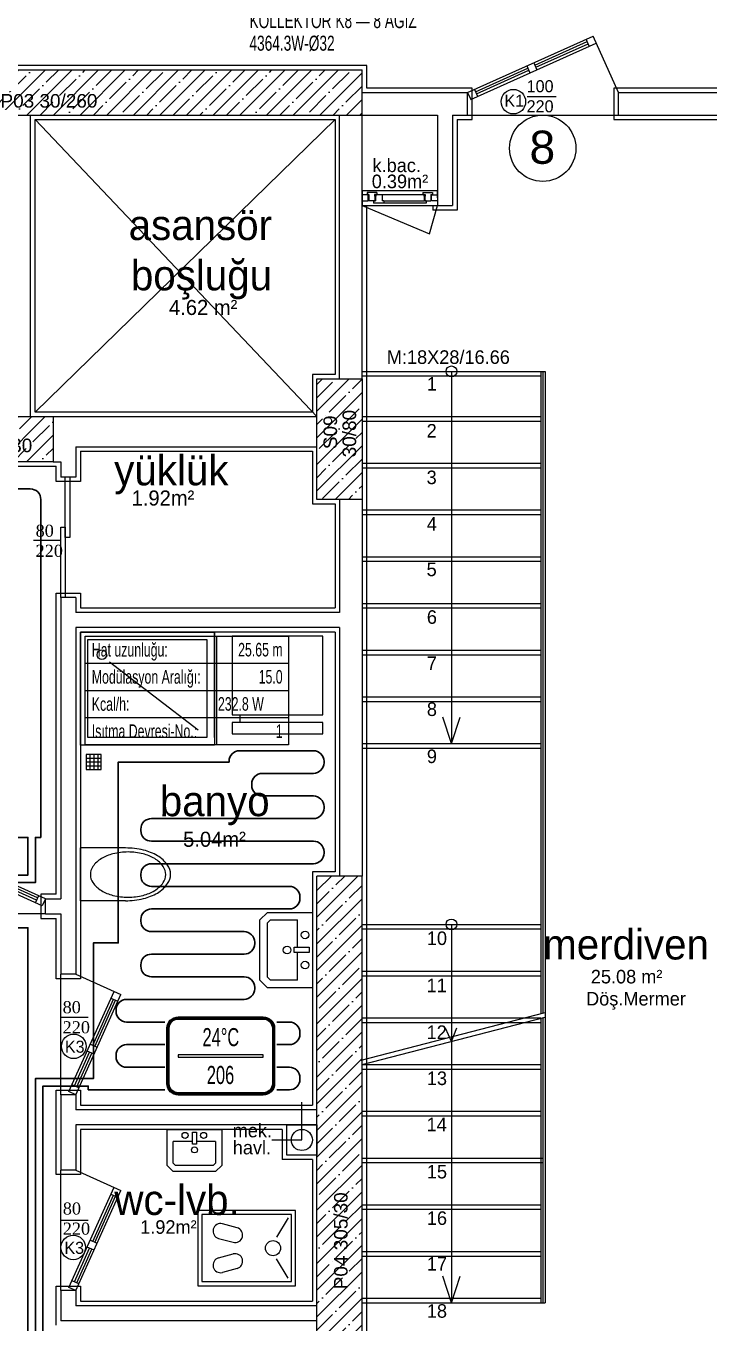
# Model space of a CAD drawing. Header units: centimetres. Extents: x 275281 to 287704, y -444050 to -441150.
# Drawn here: x 280067 to 280520, y -442857 to -441997 of the extents above; entities that cross this region are included whole.
import ezdxf
from ezdxf.enums import TextEntityAlignment as Align

# ---------------------------------------------------------------- set-up
doc = ezdxf.new("R2010")
doc.units = ezdxf.units.CM
for name, color, linetype in [('MKDU0', 50, 'CONTINUOUS'), ('ROTAS-ISITMA-CAP', 41, 'Continuous'), ('ROTAS-ISITMA-ETIKET', 2, 'Continuous'), ('ROTAS-ISITMA-MAHAL-ETIKET', 2, 'Continuous')]:
    doc.layers.add(name, color=color, linetype=linetype)
doc.layers.add('ROTAS-ISITMA-PEX', color=1, linetype='Continuous', lineweight=30)
doc.styles.add('arial_1_18', font='arial.ttf', dxfattribs={"height": 0.2})
doc.styles.add('ROTAS-YAZI', font='arial.ttf')
pattern_1 = [(45, (257949.839, -437638.89), (-8.838835, 8.838835), []), (45, (257958.678, -437638.89), (-8.838835, 8.838835), [15.625, -3.125, 0, -3.125])]

# ---------------------------------------------------------------- blocks, each defined once
blk = doc.blocks.new('ROTAS-YI-MAHAL')
at = {"color": 2, "extrusion": (0, 0, -1)}
for points in [[(35.71, -18.44), (35.71, 18.44, 0.414214), (28.21, 25.94), (-28.21, 25.94, 0.414214), (-35.71, 18.44), (-35.71, -18.44, 0.414214), (-28.21, -25.94), (28.21, -25.94, 0.414214)], [(34.21, -18.44), (34.21, 18.44, 0.414214), (28.21, 24.44), (-28.21, 24.44, 0.414214), (-34.21, 18.44), (-34.21, -18.44, 0.414214), (-28.21, -24.44), (28.21, -24.44, 0.414214)]]:
    blk.add_lwpolyline(points, format="xyb", close=True, dxfattribs=at)
at = {"color": 4, "extrusion": (0, 0, -1)}
for points in [[(35.21, -18.44), (35.21, 18.44, 0.414214), (28.21, 25.44), (-28.21, 25.44, 0.414214), (-35.21, 18.44), (-35.21, -18.44, 0.414214), (-28.21, -25.44), (28.21, -25.44, 0.414214)], [(34.71, -18.44), (34.71, 18.44, 0.414214), (28.21, 24.94), (-28.21, 24.94, 0.414214), (-34.71, 18.44), (-34.71, -18.44, 0.414214), (-28.21, -24.94), (28.21, -24.94, 0.414214)]]:
    blk.add_lwpolyline(points, format="xyb", close=True, dxfattribs=at)
at = {"color": 2, "extrusion": (0, 0, -1)}
blk.add_lwpolyline([(28.21, -0.75), (-28.21, -0.75), (-28.21, 0.75), (28.21, 0.75)], close=True, dxfattribs=at)
at = {"color": 4, "style": 'ROTAS-YAZI', "width": 0.65}
blk.add_attdef('DERECE', (-12.12, 6.47), '', height=12, dxfattribs=at)
at = {"color": 2, "style": 'ROTAS-YAZI', "width": 0.65, "flags": 1}
for tag in ['ALAN', 'MAHAL']:
    blk.add_attdef(tag, (0, 0), '', height=5, dxfattribs=at)
at = {"color": 1, "style": 'ROTAS-YAZI', "width": 0.65}
blk.add_attdef('NO', (-9.26, -18.64), '', height=12, dxfattribs=at)
blk = doc.blocks.new('ROTAS-YI-ETIKET')
at = {"color": 2}
for p, q in [((96.87, 0), (96.87, -80)), ((0, -20), (150, -20)), ((0, -40), (150, -40)), ((0, -60), (150, -60))]:
    blk.add_line(p, q, dxfattribs=at)
at = {"color": 2, "extrusion": (0, 0, -1)}
blk.add_lwpolyline([(-150, 0), (-150, -80), (0, -80), (0, 0)], close=True, dxfattribs=at)
at = {"color": 2, "style": 'ROTAS-YAZI', "width": 0.65}
for s, p in [('Hat uzunluğu:', (5, -10)), ('Modülasyon Aralığı:', (5, -30)), ('Kcal/h:', (5, -50)), ('Isıtma Devresi-No.:', (5, -70))]:
    blk.add_text(s, height=10, dxfattribs=at).set_placement(p, align=Align.MIDDLE_LEFT)
at = {"color": 2, "style": 'ROTAS-YAZI', "width": 0.65, "flags": 1}
for tag in ['ALAN', 'NO', 'DERECE', 'BORU', 'MAHAL']:
    blk.add_attdef(tag, (0, 0), '', height=5, dxfattribs=at)
at = {"color": 2, "style": 'ROTAS-YAZI', "width": 0.65}
for tag, p in [('UZ', (145.7, -14.93)), ('AR', (145.7, -34.94)), ('NO1', (145.7, -75.02))]:
    blk.add_attdef(tag, text='', height=10, dxfattribs=at).set_placement(p, align=Align.RIGHT)
blk.add_attdef('YER', (98.01, -54.93), '', height=10, dxfattribs=at)

msp = doc.modelspace()

# ---------------------------------------------------------------- hatches: boundary and pattern name
at = {"layer": 'MKDU0', "ltscale": 0.03}
h = msp.add_hatch(dxfattribs=at)
h.set_pattern_fill('ANSI35', color=8, scale=50, style=0)
h.set_pattern_definition(pattern_1)
h.paths.add_polyline_path([(280289.7, -442025.76), (280029.7, -442025.76), (280029.7, -442055.76), (280289.7, -442055.76)])
h.paths.add_polyline_path([(280047.37, -442053.25), (280116.35, -442053.25), (280116.35, -442039.28), (280047.37, -442039.28)], flags=24)
h = msp.add_hatch(dxfattribs=at)
h.set_pattern_fill('ANSI35', color=8, scale=50, style=0)
h.set_pattern_definition(pattern_1)
h.paths.add_polyline_path([(280289.7, -442230.76), (280259.7, -442230.76), (280259.7, -442310.76), (280289.7, -442310.76)])
h.paths.add_polyline_path([(280288.18, -442285.14), (280288.18, -442249.02), (280274.21, -442249.02), (280274.21, -442285.14)], flags=24)
h.paths.add_polyline_path([(280275.52, -442279.73), (280275.52, -442252.7), (280261.56, -442252.7), (280261.56, -442279.73)], flags=24)
h = msp.add_hatch(dxfattribs=at)
h.set_pattern_fill('ANSI35', color=8, scale=50, style=0)
h.set_pattern_definition(pattern_1)
h.paths.add_polyline_path([(280084.7, -442255.76), (280024.7, -442255.76), (280024.7, -442285.76), (280084.7, -442285.76)])
h.paths.add_polyline_path([(280037, -442281.91), (280073.12, -442281.91), (280073.12, -442267.94), (280037, -442267.94)], flags=24)
h.paths.add_polyline_path([(280039.4, -442270.89), (280066.42, -442270.89), (280066.42, -442256.93), (280039.4, -442256.93)], flags=24)
h = msp.add_hatch(dxfattribs=at)
h.set_pattern_fill('ANSI35', color=8, scale=50, style=0)
h.set_pattern_definition(pattern_1)
h.paths.add_polyline_path([(280289.7, -442560.76), (280259.7, -442560.76), (280259.7, -442865.76), (280289.7, -442865.76)])
h.paths.add_polyline_path([(280282.51, -442837.16), (280282.51, -442768.19), (280268.54, -442768.19), (280268.54, -442837.16)], flags=24)

# ---------------------------------------------------------------- linework, layer by layer
at = {"layer": 'MKDU0', "color": 8, "ltscale": 0.03}
for p, q in [((280359.7, -442040.76), (280442.9, -442003.38)), ((280361.75, -442045.32), (280444.95, -442007.94)), ((280404.25, -442022.53), (280439.01, -442006.91)), ((280404.9, -442023.97), (280439.66, -442008.35)), ((280440.39, -442009.99), (280438.34, -442005.43)), ((280459.7, -442040.76), (280442.9, -442003.38)), ((280092.7, -442022.76), (280047.7, -442022.76)), ((280256.7, -442022.76), (280092.7, -442022.76)), ((280292.7, -442022.76), (280256.7, -442022.76)), ((280292.7, -442037.76), (280292.7, -442022.76)), ((280364.93, -442040.2), (280399.69, -442024.58)), ((280365.58, -442041.64), (280400.34, -442026.02)), ((280399.02, -442023.1), (280401.07, -442027.66)), ((280403.58, -442021.05), (280405.63, -442025.61)), ((280289.7, -442040.76), (280359.7, -442040.76)), ((280362.7, -442037.76), (280292.7, -442037.76)), ((280359.7, -442055.76), (280359.7, -442040.76)), ((280359.7, -442040.76), (280361.75, -442045.32)), ((280362.7, -442058.76), (280362.7, -442037.76)), ((280364.26, -442038.71), (280366.31, -442043.28)), ((280418.44, -442043.56), (280399.12, -442043.56)), ((280526.7, -442037.76), (280456.7, -442037.76)), ((280456.7, -442037.76), (280456.7, -442058.76)), ((280459.7, -442040.76), (280529.7, -442040.76)), ((280459.7, -442055.76), (280459.7, -442040.76)), ((280069.7, -442255.76), (280069.7, -442055.76)), ((280072.7, -442252.76), (280072.7, -442058.76)), ((280072.7, -442058.76), (280089.7, -442058.76)), ((280072.7, -442058.76), (280259.7, -442255.76)), ((280072.7, -442252.76), (280271.7, -442058.76)), ((280089.7, -442058.76), (280259.7, -442058.76)), ((280259.7, -442058.76), (280271.7, -442058.76)), ((280271.7, -442058.76), (280271.7, -442227.76)), ((280274.7, -442230.76), (280274.7, -442055.76)), ((280289.7, -442055.76), (280339.7, -442055.76)), ((280289.7, -442230.76), (280289.7, -442055.76)), ((280339.7, -442055.73), (280339.7, -442115.73)), ((280349.7, -442055.76), (280359.7, -442055.76)), ((280349.7, -442055.76), (280349.7, -442115.73)), ((280352.7, -442058.76), (280362.7, -442058.76)), ((280352.7, -442058.76), (280352.7, -442118.73)), ((280359.7, -442055.76), (280459.7, -442055.76)), ((280456.7, -442058.76), (280531.7, -442058.76)), ((280459.7, -442055.76), (280529.7, -442055.76)), ((280289.7, -442105.73), (280339.7, -442105.73)), ((280289.7, -442105.73), (280289.7, -442115.73)), ((280293.7, -442108.73), (280289.7, -442108.73)), ((280289.7, -442108.73), (280289.7, -442112.73)), ((280289.7, -442112.73), (280293.7, -442112.73)), ((280293, -442107.13), (280293, -442108.53)), ((280299.4, -442107.13), (280293, -442107.13)), ((280294.2, -442108.53), (280293, -442108.53)), ((280293.7, -442112.73), (280293.7, -442108.73)), ((280294.2, -442108.53), (280294.2, -442112.73)), ((280298.2, -442112.73), (280294.2, -442112.73)), ((280297.3, -442112.73), (280298.5, -442112.73)), ((280297.3, -442112.73), (280297.3, -442114.13)), ((280297.9, -442108.53), (280297.9, -442109.53)), ((280299.4, -442108.53), (280297.9, -442108.53)), ((280298.2, -442109.53), (280297.9, -442109.53)), ((280298.2, -442109.53), (280298.2, -442112.73)), ((280298.5, -442108.53), (280302.9, -442108.53)), ((280298.5, -442108.53), (280298.5, -442109.03)), ((280298.8, -442109.03), (280298.5, -442109.03)), ((280298.8, -442109.53), (280298.5, -442109.53)), ((280298.5, -442109.53), (280298.5, -442112.73)), ((280298.8, -442109.03), (280298.8, -442109.53)), ((280299.4, -442107.13), (280299.4, -442108.53)), ((280302.9, -442108.53), (280302.9, -442112.73)), ((280302.9, -442108.53), (280331.48, -442108.53)), ((280304.1, -442112.73), (280302.9, -442112.73)), ((280304.1, -442112.73), (280330.88, -442112.73)), ((280304.1, -442112.73), (280304.1, -442114.13)), ((280329.98, -442107.13), (280329.98, -442108.53)), ((280329.98, -442107.13), (280336.38, -442107.13)), ((280329.98, -442108.53), (280331.48, -442108.53)), ((280330.58, -442109.03), (280330.88, -442109.03)), ((280330.58, -442109.03), (280330.58, -442109.53)), ((280330.58, -442109.53), (280330.88, -442109.53)), ((280330.88, -442108.53), (280330.88, -442109.03)), ((280330.88, -442109.53), (280330.88, -442112.73)), ((280332.08, -442112.73), (280330.88, -442112.73)), ((280331.18, -442109.53), (280331.18, -442112.73)), ((280331.18, -442109.53), (280331.48, -442109.53)), ((280331.18, -442112.73), (280335.18, -442112.73)), ((280331.48, -442108.53), (280331.48, -442109.53)), ((280332.08, -442112.73), (280332.08, -442114.13)), ((280335.18, -442108.53), (280335.18, -442112.73)), ((280335.18, -442108.53), (280336.38, -442108.53)), ((280335.7, -442108.73), (280339.7, -442108.73)), ((280335.7, -442112.73), (280335.7, -442108.73)), ((280339.7, -442112.73), (280335.7, -442112.73)), ((280336.38, -442107.13), (280336.38, -442108.53)), ((280339.7, -442108.73), (280339.7, -442105.73)), ((280339.7, -442108.73), (280339.7, -442112.73)), ((280339.7, -442110.73), (280339.7, -442108.73)), ((280339.7, -442108.73), (280339.7, -442115.73)), ((280289.7, -442115.73), (280339.7, -442115.73)), ((280289.7, -442115.73), (280334.42, -442134.53)), ((280292.7, -442230.76), (280292.7, -442115.73)), ((280304.1, -442114.13), (280297.3, -442114.13)), ((280332.08, -442114.13), (280304.1, -442114.13)), ((280334.42, -442134.53), (280339.7, -442115.73)), ((280336.49, -442115.73), (280336.49, -442118.73)), ((280352.7, -442118.73), (280336.49, -442118.73)), ((280339.7, -442115.73), (280349.7, -442115.73)), ((280271.7, -442227.76), (280256.7, -442227.76)), ((280256.7, -442227.76), (280256.7, -442252.76)), ((280289.7, -442225.76), (280408.2, -442225.76)), ((280289.7, -442228.76), (280408.2, -442228.76)), ((280292.7, -442310.76), (280292.7, -442230.76)), ((280348.95, -442225.76), (280348.95, -442472.76)), ((280408.2, -442225.76), (280408.2, -442651.93)), ((280408.2, -442225.76), (280411.2, -442225.76)), ((280409.7, -442225.76), (280409.7, -442651.54)), ((280411.2, -442225.76), (280411.2, -442654.25)), ((280069.7, -442255.76), (280259.7, -442255.76)), ((280256.7, -442252.76), (280072.7, -442252.76)), ((280289.7, -442255.76), (280408.2, -442255.76)), ((280289.7, -442258.76), (280408.2, -442258.76)), ((280099.7, -442275.76), (280259.7, -442275.76)), ((280099.7, -442275.76), (280099.7, -442295.9)), ((280102.7, -442278.76), (280256.7, -442278.76)), ((280102.7, -442278.76), (280102.7, -442298.9)), ((280256.7, -442278.76), (280256.7, -442313.76)), ((280021.7, -442288.76), (280077.7, -442288.76)), ((280077.7, -442288.76), (280086.7, -442288.76)), ((280084.7, -442285.76), (280089.7, -442285.76)), ((280086.7, -442298.9), (280086.7, -442288.76)), ((280089.7, -442285.76), (280089.7, -442295.9)), ((280289.7, -442286.76), (280408.2, -442286.76)), ((280289.7, -442289.76), (280408.2, -442289.76)), ((280102.7, -442298.9), (280086.7, -442298.9)), ((280099.7, -442295.9), (280089.7, -442295.9)), ((280092.7, -442336.05), (280092.7, -442296.05)), ((280095.7, -442296.05), (280095.7, -442336.05)), ((280274.7, -442310.76), (280274.7, -442385.76)), ((280289.7, -442310.76), (280289.7, -442560.76)), ((280292.7, -442525.76), (280292.7, -442310.76)), ((280256.7, -442313.76), (280271.7, -442313.76)), ((280271.7, -442313.76), (280271.7, -442382.76)), ((280289.7, -442317.76), (280408.2, -442317.76)), ((280289.7, -442320.76), (280408.2, -442320.76)), ((280089.7, -442375.9), (280089.7, -442329.08)), ((280089.7, -442329.08), (280092.7, -442329.08)), ((280092.7, -442329.08), (280092.7, -442375.9)), ((280095.7, -442336.05), (280092.7, -442336.05)), ((280089.7, -442338.06), (280071.59, -442338.06)), ((280289.7, -442348.76), (280408.2, -442348.76)), ((280289.7, -442351.76), (280408.2, -442351.76)), ((280086.7, -442572.76), (280086.7, -442372.9)), ((280086.7, -442372.9), (280102.7, -442372.9)), ((280089.7, -442375.9), (280089.7, -442575.76)), ((280099.7, -442375.9), (280089.7, -442375.9)), ((280092.7, -442375.9), (280089.7, -442375.9)), ((280099.7, -442375.9), (280099.7, -442385.76)), ((280102.7, -442372.9), (280102.7, -442382.76)), ((280274.7, -442385.76), (280099.7, -442385.76)), ((280102.7, -442382.76), (280271.7, -442382.76)), ((280289.7, -442379.76), (280408.2, -442379.76)), ((280289.7, -442382.76), (280408.2, -442382.76)), ((280274.7, -442395.76), (280099.7, -442395.76)), ((280099.7, -442395.76), (280099.7, -442625.76)), ((280274.7, -442395.76), (280274.7, -442560.76)), ((280271.7, -442398.76), (280102.7, -442398.76)), ((280102.7, -442398.76), (280102.7, -442628.76)), ((280191.7, -442468.76), (280191.7, -442398.76)), ((280271.7, -442398.76), (280271.7, -442557.76)), ((280289.7, -442410.76), (280408.2, -442410.76)), ((280289.7, -442413.76), (280408.2, -442413.76)), ((280289.7, -442441.76), (280408.2, -442441.76)), ((280289.7, -442444.76), (280408.2, -442444.76)), ((280348.95, -442472.76), (280343.22, -442455.24)), ((280348.95, -442472.76), (280354.68, -442455.24)), ((280289.7, -442472.76), (280408.2, -442472.76)), ((280116.5, -442479.9), (280106.5, -442479.9)), ((280106.5, -442479.9), (280106.5, -442489.9)), ((280106.5, -442482.37), (280116.5, -442482.37)), ((280108.97, -442479.9), (280108.97, -442489.9)), ((280111.59, -442479.9), (280111.59, -442489.9)), ((280114.2, -442479.9), (280114.2, -442489.9)), ((280116.5, -442489.9), (280116.5, -442479.9)), ((280289.7, -442475.76), (280408.2, -442475.76)), ((280106.5, -442484.9), (280116.5, -442484.9)), ((280106.5, -442487.43), (280116.5, -442487.43)), ((280106.5, -442489.9), (280116.5, -442489.9)), ((280292.7, -442585.76), (280292.7, -442525.76)), ((280079.46, -442575.76), (280004.57, -442542.12)), ((280132.58, -442542.02), (280102.65, -442542.02)), ((280102.65, -442542.02), (280102.65, -442577.06)), ((280077.41, -442580.32), (280002.52, -442546.68)), ((280256.7, -442557.76), (280256.7, -442712.76)), ((280271.7, -442557.76), (280256.7, -442557.76)), ((280073.58, -442576.64), (280042.98, -442562.89)), ((280074.23, -442575.2), (280043.63, -442561.45)), ((280074.89, -442573.71), (280072.85, -442578.28)), ((280086.7, -442572.76), (280076.46, -442572.76)), ((280076.46, -442572.76), (280076.46, -442588.76)), ((280079.46, -442575.76), (280077.41, -442580.32)), ((280079.46, -442575.76), (280089.7, -442575.76)), ((280079.46, -442585.76), (280079.46, -442575.76)), ((280132.58, -442577.02), (280102.69, -442577.02)), ((280079.46, -442585.76), (279989.46, -442585.76)), ((280079.46, -442585.76), (280089.7, -442585.76)), ((280089.7, -442585.76), (280089.7, -442625.76)), ((280292.7, -442810.76), (280292.7, -442585.76)), ((280076.46, -442588.76), (280086.7, -442588.76)), ((280086.7, -442628.76), (280086.7, -442588.76)), ((280289.7, -442592.76), (280408.2, -442592.76)), ((280348.95, -442592.76), (280348.95, -442670.4)), ((280289.7, -442595.76), (280408.2, -442595.76)), ((280102.7, -442628.76), (280086.7, -442628.76)), ((280099.7, -442625.76), (280089.7, -442625.76)), ((280089.7, -442705.76), (280089.7, -442625.76)), ((280099.7, -442625.76), (280129.61, -442639.2)), ((280289.7, -442623.76), (280408.2, -442623.76)), ((280289.7, -442626.76), (280408.2, -442626.76)), ((280095.14, -442703.71), (280125.05, -442637.15)), ((280099.7, -442705.76), (280129.61, -442639.2)), ((280110.89, -442673.05), (280124.64, -442642.45)), ((280112.33, -442673.7), (280126.08, -442643.1)), ((280123, -442641.71), (280127.56, -442643.76)), ((280107.81, -442654.51), (280089.7, -442654.51)), ((280288.95, -442682.86), (280411.2, -442651.15)), ((280289.7, -442685.76), (280411.2, -442654.25)), ((280289.7, -442654.76), (280408.2, -442654.76)), ((280408.2, -442654.76), (280408.2, -442843.76)), ((280409.7, -442654.64), (280409.7, -442843.76)), ((280411.2, -442654.25), (280411.2, -442843.76)), ((280289.7, -442657.76), (280408.2, -442657.76)), ((280348.95, -442670.4), (280345.09, -442661.49)), ((280348.95, -442670.4), (280352.6, -442661.43)), ((280113.81, -442674.36), (280109.25, -442672.31)), ((280348.95, -442670.4), (280348.95, -442843.76)), ((280098.83, -442699.89), (280108.84, -442677.61)), ((280100.27, -442700.54), (280110.28, -442678.26)), ((280111.76, -442678.92), (280107.2, -442676.87)), ((280289.7, -442685.76), (280408.2, -442685.76)), ((280289.7, -442688.76), (280408.2, -442688.76)), ((280086.7, -442758.76), (280086.7, -442702.76)), ((280086.7, -442702.76), (280102.7, -442702.76)), ((280089.7, -442705.76), (280089.7, -442755.76)), ((280099.7, -442705.76), (280089.7, -442705.76)), ((280099.7, -442705.76), (280095.14, -442703.71)), ((280101.75, -442701.2), (280097.19, -442699.15)), ((280099.7, -442705.76), (280099.7, -442715.76)), ((280102.7, -442702.76), (280102.7, -442712.76)), ((280102.7, -442712.76), (280256.7, -442712.76)), ((280249.7, -442735.76), (280249.7, -442710.76)), ((280259.7, -442715.76), (280099.7, -442715.76)), ((280289.7, -442716.76), (280408.2, -442716.76)), ((280289.7, -442719.76), (280408.2, -442719.76)), ((280259.7, -442725.76), (280099.7, -442725.76)), ((280099.7, -442725.76), (280099.7, -442755.76)), ((280236.7, -442728.76), (280102.7, -442728.76)), ((280102.7, -442728.76), (280102.7, -442758.76)), ((280160.21, -442728.76), (280196.48, -442728.76)), ((280160.21, -442752.76), (280160.21, -442728.76)), ((280177.01, -442738.59), (280177.01, -442730.59)), ((280177.01, -442730.59), (280179.68, -442730.59)), ((280179.68, -442730.59), (280179.68, -442738.59)), ((280196.48, -442728.76), (280196.48, -442752.76)), ((280236.7, -442728.76), (280236.7, -442748.76)), ((280239.7, -442725.76), (280259.7, -442725.76)), ((280239.7, -442745.76), (280239.7, -442725.76)), ((280259.7, -442725.76), (280259.7, -442745.76)), ((280177.01, -442736.76), (280164.21, -442736.76)), ((280164.21, -442751.11), (280164.21, -442736.76)), ((280179.68, -442738.59), (280177.01, -442738.59)), ((280192.48, -442736.76), (280179.68, -442736.76)), ((280192.48, -442736.76), (280192.48, -442751.11)), ((280229.7, -442735.76), (280249.7, -442735.76)), ((280256.7, -442748.76), (280236.7, -442748.76)), ((280259.7, -442745.76), (280239.7, -442745.76)), ((280256.7, -442748.76), (280256.7, -442787.76)), ((280289.7, -442747.76), (280409.7, -442747.76)), ((280099.7, -442755.76), (280089.7, -442755.76)), ((280089.7, -442835.76), (280089.7, -442755.76)), ((280099.7, -442755.76), (280129.61, -442769.2)), ((280164.21, -442756.76), (280160.21, -442752.76)), ((280165.87, -442752.76), (280164.21, -442751.11)), ((280192.48, -442756.76), (280164.21, -442756.76)), ((280190.82, -442752.76), (280165.87, -442752.76)), ((280192.48, -442751.11), (280190.82, -442752.76)), ((280196.48, -442752.76), (280192.48, -442756.76)), ((280289.7, -442750.76), (280409.7, -442750.76)), ((280102.7, -442758.76), (280086.7, -442758.76)), ((280095.14, -442833.71), (280125.05, -442767.15)), ((280099.7, -442835.76), (280129.61, -442769.2)), ((280110.89, -442803.05), (280124.64, -442772.45)), ((280112.33, -442803.7), (280126.08, -442773.1)), ((280123, -442771.71), (280127.56, -442773.76)), ((280180.55, -442782.54), (280180.55, -442832.54)), ((280245.55, -442782.54), (280180.55, -442782.54)), ((280245.55, -442832.54), (280245.55, -442782.54)), ((280289.7, -442778.76), (280408.2, -442778.76)), ((280289.7, -442781.76), (280408.2, -442781.76)), ((280107.83, -442789.14), (280089.72, -442789.14)), ((280183.33, -442785.32), (280183.33, -442829.76)), ((280242.77, -442785.32), (280183.33, -442785.32)), ((280206.68, -442794.01), (280197.02, -442791.42)), ((280240.55, -442787.54), (280232.78, -442800.29)), ((280242.77, -442829.76), (280242.77, -442785.32)), ((280256.7, -442787.76), (280256.7, -442842.74)), ((280194.43, -442801.08), (280204.09, -442803.66)), ((280098.83, -442829.89), (280108.84, -442807.61)), ((280100.27, -442830.54), (280110.28, -442808.26)), ((280111.76, -442808.92), (280107.2, -442806.87)), ((280113.81, -442804.36), (280109.25, -442802.31)), ((280289.7, -442809.76), (280408.2, -442809.76)), ((280194.43, -442814.01), (280204.09, -442811.42)), ((280240.55, -442827.54), (280232.78, -442814.72)), ((280289.7, -442812.76), (280408.2, -442812.76)), ((280292.7, -442865.76), (280292.7, -442810.76)), ((280206.68, -442821.08), (280197.02, -442823.66)), ((280348.95, -442843.76), (280343.22, -442826.24)), ((280348.95, -442843.76), (280354.68, -442826.24)), ((280086.7, -442858.76), (280086.7, -442832.76)), ((280086.7, -442832.76), (280102.7, -442832.76)), ((280089.7, -442835.76), (280089.7, -442855.76)), ((280099.7, -442835.76), (280089.7, -442835.76)), ((280099.7, -442835.76), (280095.14, -442833.71)), ((280101.75, -442831.2), (280097.19, -442829.15)), ((280099.7, -442835.76), (280099.7, -442845.76)), ((280102.7, -442832.76), (280102.7, -442842.76)), ((280180.55, -442832.54), (280245.55, -442832.54)), ((280183.33, -442829.76), (280242.77, -442829.76)), ((280102.7, -442842.74), (280256.7, -442842.74)), ((280289.7, -442840.76), (280408.2, -442840.76)), ((280289.7, -442843.76), (280409.7, -442843.76)), ((280408.2, -442843.76), (280411.2, -442843.76)), ((280408.2, -442843.76), (280411.2, -442843.76)), ((280259.7, -442845.74), (280099.7, -442845.74)), ((280259.7, -442855.74), (280089.7, -442855.74))]:
    msp.add_line(p, q, dxfattribs=at)
for points in [[(280029.7, -442025.76), (280289.7, -442025.76)], [(280289.7, -442055.76), (280289.7, -442025.76)], [(280029.7, -442055.76), (280289.7, -442055.76)], [(280259.7, -442310.76), (280259.7, -442230.76)], [(280259.7, -442230.76), (280289.7, -442230.76)], [(280289.7, -442230.76), (280289.7, -442310.76)], [(280024.7, -442255.76), (280084.7, -442255.76)], [(280084.7, -442255.76), (280084.7, -442285.76)], [(280084.7, -442285.76), (280024.7, -442285.76)], [(280289.7, -442310.76), (280259.7, -442310.76)], [(280263.54, -442401.39), (280203.54, -442401.39), (280203.54, -442453.74), (280263.54, -442453.74), (280263.54, -442401.39)], [(280180.97, -442463.76), (280121.97, -442418.76)], [(280208.54, -442453.74), (280208.54, -442458.74)], [(280263.54, -442458.74), (280203.54, -442458.74), (280203.54, -442466.39), (280263.54, -442466.39), (280263.54, -442458.74)], [(280289.7, -442560.76), (280259.7, -442560.76)], [(280259.7, -442865.76), (280259.7, -442560.76)], [(280289.7, -442865.76), (280289.7, -442560.76)], [(280246.8, -442629.73), (280228.87, -442629.73), (280226.8, -442627.65), (280226.8, -442591.8), (280228.87, -442589.73), (280246.8, -442589.73)], [(280246.8, -442607.92), (280246.8, -442589.73)], [(280246.8, -442629.73), (280246.8, -442611.27)]]:
    msp.add_lwpolyline(points, dxfattribs=at)
for points in [[(280102.7, -442398.76), (280191.7, -442398.76), (280191.7, -442473.76), (280102.7, -442473.76)], [(280107.7, -442403.76), (280186.7, -442403.76), (280186.7, -442468.76), (280107.7, -442468.76)], [(280256.8, -442584.73), (280256.8, -442634.73), (280226.8, -442634.73), (280221.8, -442629.73), (280221.8, -442589.73), (280226.8, -442584.73)], [(280254.51, -442611.27), (280244.51, -442611.27), (280244.51, -442607.92), (280254.51, -442607.92)]]:
    msp.add_lwpolyline(points, close=True, dxfattribs=at)
for centre, radius in [((280390.03, -442046.82), 8.14), ((280409.55, -442077.76), 22), ((280348.95, -442225.76), 3.6), ((280116.97, -442413.76), 3.16), ((280348.95, -442592.76), 3.6), ((280251.8, -442599.73), 2.52), ((280239.84, -442609.73), 2.52), ((280251.8, -442619.73), 2.52), ((280098.3, -442673.64), 8.14), ((280172.21, -442732.76), 2.02), ((280184.48, -442732.76), 2.02), ((280249.7, -442735.76), 7), ((280178.45, -442742.33), 2.02), ((280097.96, -442807.1), 8.14), ((280230.55, -442807.54), 5)]:
    msp.add_circle(centre, radius, dxfattribs=at)
for centre, radius, start, end in [((280132.58, -442593.28), 51.26, 76.41629, 90), ((280126.13, -442564.86), 18.4, 120.96376, 145.38051), ((280131.08, -442573.12), 28.03, 103.95685, 120.96376), ((280134.34, -442586.21), 41.53, 90, 103.95685), ((280134.34, -442586.21), 41.53, 76.04315, 90), ((280137.59, -442573.12), 28.03, 59.03624, 76.04315), ((280136.61, -442576.61), 34.11, 59.74356, 76.41629), ((280142.55, -442564.86), 18.4, 34.61949, 59.03624), ((280142.74, -442566.1), 21.94, 35.37781, 59.74356), ((280118.63, -442559.69), 9.3, 145.38051, 180), ((280118.63, -442559.69), 9.3, 180, 214.61949), ((280150.04, -442559.69), 9.3, 360, 34.61949), ((280150.04, -442559.69), 9.3, 325.38051, 360), ((280152, -442559.52), 10.58, 0, 35.37781), ((280152, -442559.52), 10.58, 324.62219, 360), ((280126.13, -442554.51), 18.4, 214.61949, 239.03624), ((280142.55, -442554.51), 18.4, 300.96376, 325.38051), ((280142.74, -442552.95), 21.94, 300.25644, 324.62219), ((280131.08, -442546.25), 28.03, 239.03624, 256.04315), ((280134.34, -442533.16), 41.53, 256.04315, 270), ((280132.58, -442525.76), 51.26, 270, 283.58371), ((280134.34, -442533.16), 41.53, 270, 283.95685), ((280137.59, -442546.25), 28.03, 283.95685, 300.96376), ((280136.61, -442542.44), 34.11, 283.58371, 300.25644), ((280195.72, -442796.25), 5, 75, 165), ((280195.72, -442796.25), 5, 165, 255), ((280205.38, -442798.83), 5, 255, 75), ((280195.72, -442818.83), 5, 105, 195), ((280205.38, -442816.25), 5, 285, 105), ((280195.72, -442818.83), 5, 195, 285)]:
    msp.add_arc(centre, radius, start, end, dxfattribs=at)
at = {"layer": 'ROTAS-ISITMA-PEX'}
for points in [[(280012.88, -442565), (280072.88, -442565), (280072.88, -442535), (280076.46, -442535), (280076.46, -442528.75), (280076.46, -442310.75, 0.414214), (280069.46, -442303.75), (279648.38, -442303.75, 0.414214)], [(280072.88, -442890), (280072.88, -442695), (280111.38, -442695), (280111.38, -442687.5), (280111.38, -442605), (280127.84, -442605), (280127.84, -442485), (280201.38, -442485), (280201.38, -442484.5, -0.414214), (280208.38, -442477.5), (280257.38, -442477.5, -0.414214), (280264.38, -442484.5), (280264.38, -442485.5, -0.414214), (280257.38, -442492.5), (280223.38, -442492.5, 0.414214), (280216.38, -442499.5), (280216.38, -442500.5, 0.414214), (280223.38, -442507.5), (280257.38, -442507.5, -0.414214), (280264.38, -442514.5), (280264.38, -442515.5, -0.414214), (280257.38, -442522.5), (280149.84, -442522.5, 0.414214), (280142.84, -442529.5), (280142.84, -442530.5, 0.414214), (280149.84, -442537.5), (280257.38, -442537.5, -0.414214), (280264.38, -442544.5), (280264.38, -442545.5, -0.414214), (280257.38, -442552.5), (280149.84, -442552.5, 0.414214), (280142.84, -442559.5), (280142.84, -442560.5, 0.414214), (280149.84, -442567.5), (280241.38, -442567.5, -0.414214), (280248.38, -442574.5), (280248.38, -442575.5, -0.414214), (280241.38, -442582.5), (280149.84, -442582.5, 0.414214), (280142.84, -442589.5), (280142.84, -442590.5, 0.414214), (280149.84, -442597.5), (280211.38, -442597.5, -0.414214), (280218.38, -442604.5), (280218.38, -442605.5, -0.414214), (280211.38, -442612.5), (280149.84, -442612.5, 0.414214), (280142.84, -442619.5), (280142.84, -442620.5, 0.414214), (280149.84, -442627.5), (280211.38, -442627.5, -0.414214), (280218.38, -442634.5), (280218.38, -442635.5, -0.414214), (280211.38, -442642.5), (280133.38, -442642.5, 0.414214), (280126.38, -442649.5), (280126.38, -442650.5, 0.414214), (280133.38, -442657.5), (280241.38, -442657.5, -0.414214), (280248.38, -442664.5), (280248.38, -442665.5, -0.414214), (280241.38, -442672.5), (280133.38, -442672.5, 0.414214), (280126.38, -442679.5), (280126.38, -442680.5, 0.414214), (280133.38, -442687.5), (280241.38, -442687.5, -0.414214), (280248.38, -442694.5), (280248.38, -442695.5, -0.414214), (280241.38, -442702.5), (280126.38, -442702.5), (280107.88, -442702.5), (280107.88, -442700), (280077.88, -442700), (280077.88, -442885)]]:
    msp.add_lwpolyline(points, format="xyb", dxfattribs=at)
for points in [[(280061.46, -442535), (280067.88, -442535), (280067.88, -442560), (280007.88, -442560)], [(280067.88, -442895), (280067.88, -442595), (280012.88, -442595)]]:
    msp.add_lwpolyline(points, dxfattribs=at)

# ---------------------------------------------------------------- block references
at = {"layer": 'ROTAS-ISITMA-ETIKET', "xscale": 0.9, "yscale": 0.9}
msp.add_blockref('ROTAS-YI-ETIKET', (280105.79, -442401.5), dxfattribs=at).add_auto_attribs({'UZ': '25.65 m', 'AR': '15.0', 'NO1': '1', 'YER': '232.8 W'})

# ---------------------------------------------------------------- texts
at = {"layer": 'MKDU0', "color": 8, "ltscale": 0.03, "style": 'arial_1_18'}
for s, height, p in [('P03 30/260', 9, (280049.7, -442050.76)), ('8', 22, (280400.71, -442088.05)), ('60/30', 9, (280039.33, -442279.42))]:
    msp.add_text(s, height=height, dxfattribs=at).set_placement(p)
at = {"layer": 'MKDU0', "color": 8, "ltscale": 0.03}
for s, p in [('M:18X28/16.66', (280306.07, -442220.82)), ('1', (280332.63, -442238.56)), ('2', (280332.47, -442269.72)), ('3', (280332.47, -442300.61)), ('4', (280332.63, -442331.48)), ('5', (280332.47, -442361.67)), ('6', (280332.63, -442393.3)), ('7', (280332.63, -442423.92)), ('8', (280332.65, -442454.45)), ('9', (280332.63, -442485.69)), ('10', (280332.63, -442606.4)), ('11', (280332.47, -442637.72)), ('12', (280332.47, -442668.77)), ('13', (280332.63, -442699.33)), ('14', (280332.47, -442730.01)), ('mek.', (280203.8, -442734.01)), ('havl.', (280203.83, -442745.32)), ('15', (280332.63, -442761.3)), ('16', (280332.63, -442792.13)), ('17', (280332.65, -442822.42)), ('18', (280332.63, -442853.72))]:
    msp.add_text(s, height=9, dxfattribs=at).set_placement(p)
at = {"layer": 'MKDU0', "color": 8, "ltscale": 0.03, "style": 'arial_1_18'}
for s, p in [('S09', (280273.04, -442277.4)), ('30/80', (280285.69, -442282.81)), ('P04 305/30', (280280.02, -442834.83))]:
    msp.add_text(s, height=9, rotation=90, dxfattribs=at).set_placement(p)
at = {"layer": 'MKDU0', "color": 8, "ltscale": 0.03}
for s, insert, char_height, width, attachment_point in [('100\\P220', (280416.7, -442032.57), 8, 23.5115, 3), ('K1', (280384.08, -442050.22), 8, 23.8917, 7), ('k.bac.', (280296.59, -442084.57), 9, 163.303, 1), ('0.39m²', (280296.07, -442095.22), 9, 161.3847, 1), ('{\\fTimes New Roman|b0|i0|c162|p18;80\\P220}', (280073.01, -442348.97), 8, 23.5115, 7), ('Döş.Mermer\\P  \\P  ', (280438.3, -442637.54), 9, 163.303, 1)]:
    msp.add_mtext(s, dxfattribs=dict(at, insert=insert, char_height=char_height, width=width, attachment_point=attachment_point))
for s, width, insert, char_height, attachment_point in [('asansör \\Pboşluğu', 237.6489, (280229.91, -442118.65), 20, 3), ('4.62 m²', 64.7169, (280206.85, -442178.37), 10, 3), ('yüklük', 237.6489, (280200.96, -442281.37), 20, 3), ('1.92m²', 64.7169, (280178.33, -442304.81), 10, 3), ('banyo', 237.6489, (280228.29, -442500.92), 20, 3), ('5.04m²', 64.7169, (280212.51, -442531.25), 10, 3), ('merdiven', 237.6489, (280519.83, -442596.02), 20, 3), ('25.08 m²', 213.6032, (280441.44, -442622.9), 9, 1), ('wc-lvb.', 237.6489, (280208.46, -442765.52), 20, 3), ('1.92m²', 64.7169, (280142.41, -442789.04), 9, 1)]:
    msp.add_mtext_dynamic_manual_height_columns(s, width=width, gutter_width=45, heights=[0], dxfattribs=dict(at, insert=insert, char_height=char_height, attachment_point=attachment_point))
at = {"layer": 'MKDU0', "color": 8, "ltscale": 0.03, "char_height": 8, "attachment_point": 1, "rotation": 0}
for s, insert, width in [('{\\fTimes New Roman|b0|i0|c162|p18;80\\P220}', (280090.94, -442643.67), 23.5115), ('K3', (280092.41, -442669.88), 23.8917), ('{\\fTimes New Roman|b0|i0|c162|p18;80\\P220}', (280091.04, -442777.26), 23.5115), ('K3', (280092.07, -442803.35), 23.8917)]:
    msp.add_mtext(s, dxfattribs=dict(at, insert=insert, width=width))
at = {"layer": 'ROTAS-ISITMA-CAP', "color": 41, "style": 'ROTAS-YAZI', "width": 0.65}
for s, p in [('KOLLEKTÖR K8 — 8 AĞIZ', (280214.91, -441998.03)), ('4364.3W-%%C32', (280214.91, -442013.03))]:
    msp.add_text(s, height=10, dxfattribs=at).set_placement(p)

# ---------------------------------------------------------------- next in the draw order: wipeouts: each hides what was drawn before it
msp.add_wipeout([(280158.88, -442707), (280232.88, -442707), (280232.88, -442653), (280158.88, -442653)])

# ---------------------------------------------------------------- next in the draw order: block references
at = {"layer": 'ROTAS-ISITMA-MAHAL-ETIKET'}
msp.add_blockref('ROTAS-YI-MAHAL', (280195.88, -442680), dxfattribs=at).add_auto_attribs({'DERECE': '24%%DC', 'NO': '206'})

doc.saveas('drawing.dxf')
